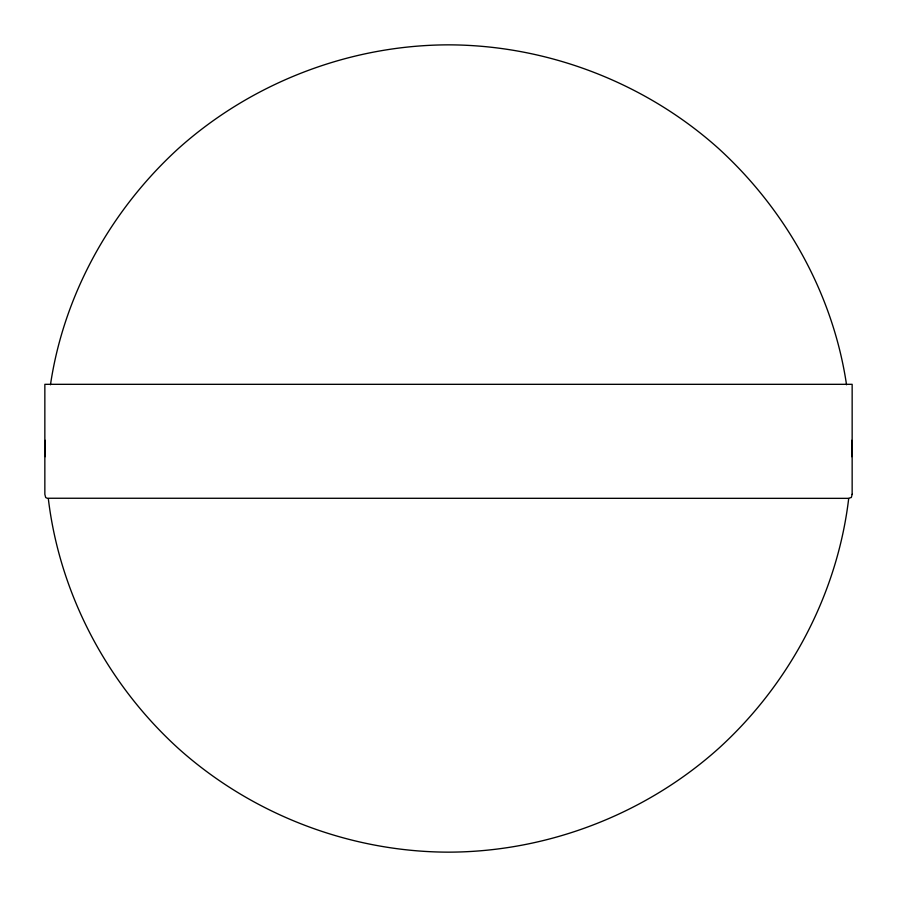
<?xml version="1.0" encoding="UTF-8"?>
<svg xmlns="http://www.w3.org/2000/svg" width="897" height="897" viewBox="0 0 897 897"><rect width="100%" height="100%" fill="white"/><g stroke="black" fill="none" stroke-linecap="round" stroke-linejoin="round"><path stroke-width="1.35" d="M45.276 440.337L45.276 456.663M851.724 456.663L851.724 440.337M50.467 384.768C63.878 294.261 110.993 210.01 178.402 148.532C251.956 82.558 349.695 45.041 448.5 44.85C547.305 45.041 645.044 82.558 718.598 148.532C786.007 210.01 833.122 294.261 846.533 384.768M848.663 498.766C837.26 594.162 789.607 683.996 718.598 748.468C645.044 814.442 547.305 851.959 448.5 852.15C349.695 851.959 251.956 814.442 178.402 748.468C107.393 683.996 59.74 594.162 48.337 498.766M852.15 494.314L851.32 497.521L848.114 498.351L47.193 498.25L45.68 497.521L44.85 494.314L44.85 384.32L852.15 384.32L852.15 494.314"/></g></svg>
